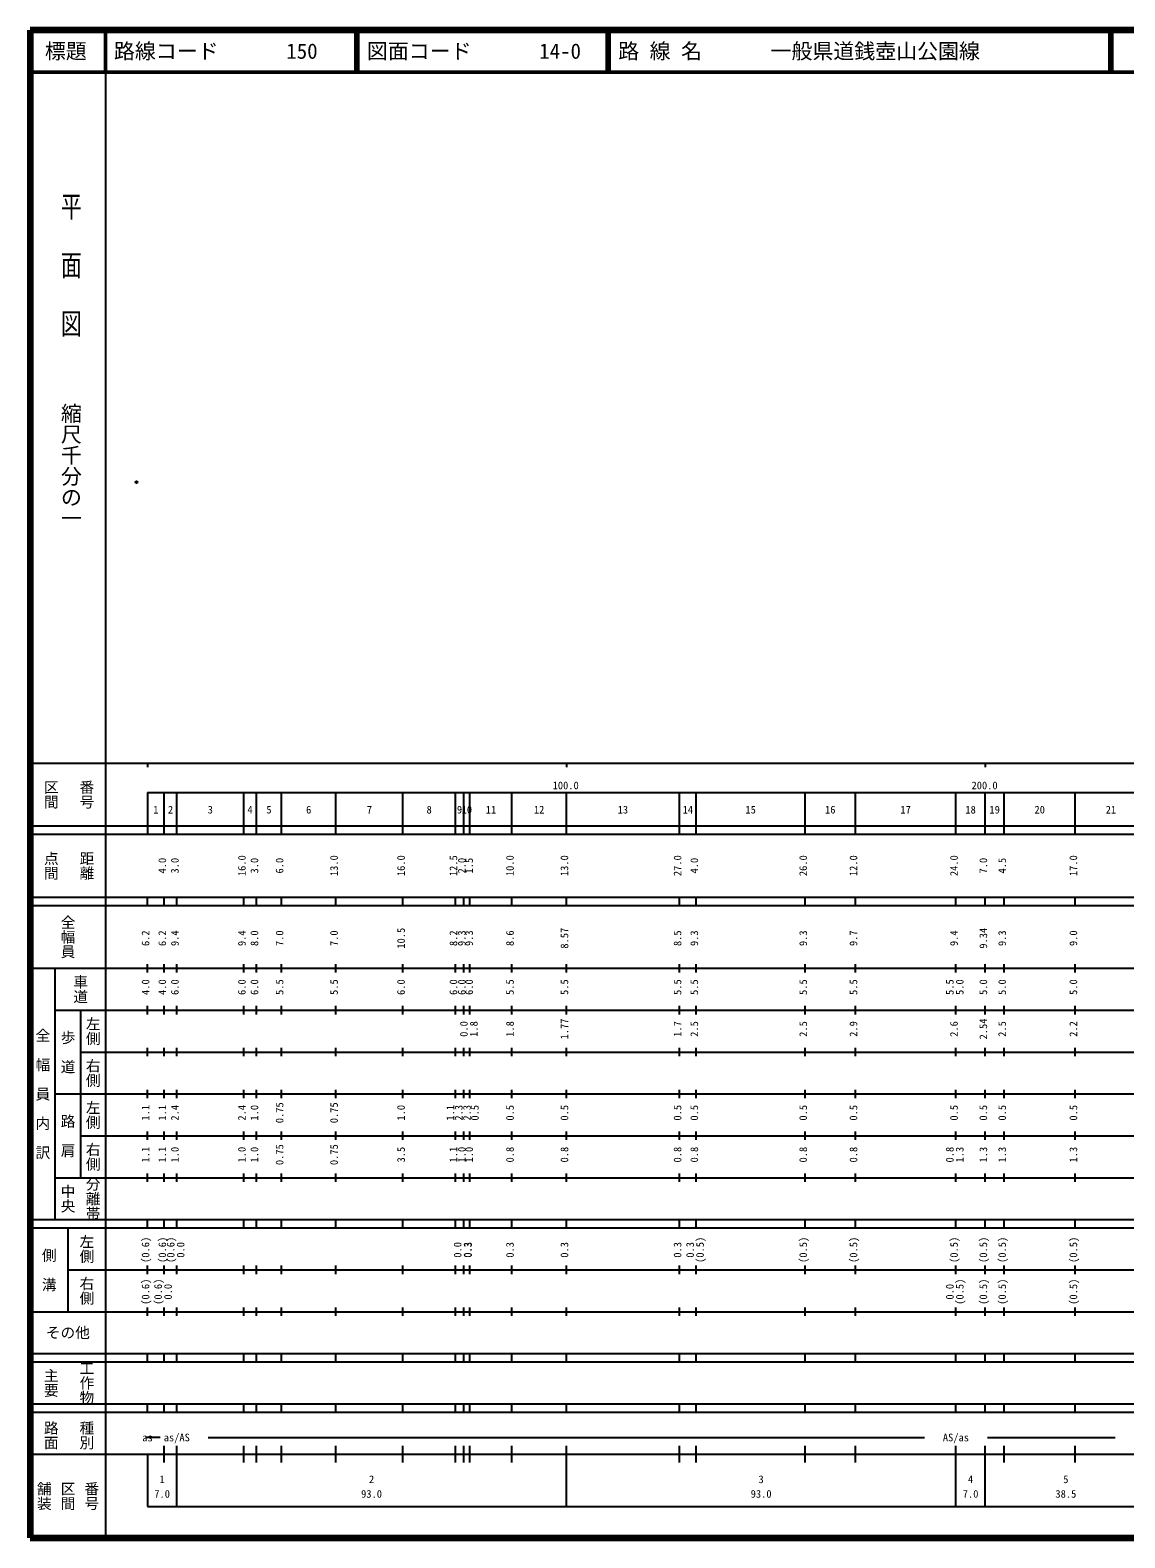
# Model space of a CAD drawing. Units: millimetres on the paper. Extents: x 40 to 680, y 20 to 380.
# Drawn here: x 40 to 301.3, y 20 to 380 of the extents above; entities that cross this region are included whole.
import ezdxf
from ezdxf.enums import TextEntityAlignment as Align

# ---------------------------------------------------------------- set-up
doc = ezdxf.new("R2010")
doc.units = ezdxf.units.MM
doc.header["$PDMODE"] = 32
doc.header["$PDSIZE"] = 0.5
doc.layers.add('M-OTRS', color=6, linetype='Continuous')
doc.layers.add('M-TTL-TXT', color=7, linetype='Continuous')
for name, color, linetype, lineweight in [('M-TTL', 2, 'Continuous', 140), ('M-TTL-BAND', 7, 'Continuous', 25), ('M-TTL-LINE', 7, 'Continuous', 50)]:
    doc.layers.add(name, color=color, linetype=linetype, lineweight=lineweight)
doc.styles.add('@ＭＳ ゴシック', font='')
doc.styles.add('ＭＳ ゴシック', font='')
doc.styles.get('@ＭＳ ゴシック').set_extended_font_data('@MS Gothic')
doc.styles.get('ＭＳ ゴシック').set_extended_font_data('MS Gothic')

msp = doc.modelspace()

# ---------------------------------------------------------------- linework, layer by layer
at = {"layer": 'M-OTRS'}
msp.add_point((65.404, 272.09), dxfattribs=at)
at = {"layer": 'M-TTL'}
for p, q in [((40, 380), (40, 20)), ((680, 380), (40, 380)), ((40, 20), (680, 20))]:
    msp.add_line(p, q, dxfattribs=at)
at = {"layer": 'M-TTL-BAND'}
for p, q in [((58, 370), (58, 20)), ((40, 205), (579, 205)), ((68, 205), (68, 204)), ((168, 205), (168, 204)), ((268, 205), (268, 204)), ((68, 198), (579, 198)), ((68, 198), (68, 188)), ((72, 188), (72, 198)), ((75, 188), (75, 198)), ((91, 188), (91, 198)), ((94, 188), (94, 198)), ((100, 188), (100, 198)), ((113, 188), (113, 198)), ((129, 188), (129, 198)), ((141.5, 188), (141.5, 198)), ((143.5, 188), (143.5, 198)), ((145, 188), (145, 198)), ((155, 188), (155, 198)), ((168, 188), (168, 198)), ((195, 188), (195, 198)), ((199, 188), (199, 198)), ((225, 188), (225, 198)), ((237, 188), (237, 198)), ((261, 188), (261, 198)), ((268, 188), (268, 198)), ((272.5, 188), (272.5, 198)), ((289.5, 188), (289.5, 198)), ((40, 190), (579, 190)), ((40, 188), (579, 188)), ((40, 173), (579, 173)), ((68, 171), (68, 173)), ((72, 171), (72, 173)), ((75, 171), (75, 173)), ((91, 171), (91, 173)), ((94, 171), (94, 173)), ((100, 171), (100, 173)), ((113, 171), (113, 173)), ((129, 171), (129, 173)), ((141.5, 171), (141.5, 173)), ((143.5, 171), (143.5, 173)), ((145, 171), (145, 173)), ((155, 171), (155, 173)), ((168, 171), (168, 173)), ((195, 171), (195, 173)), ((199, 171), (199, 173)), ((225, 171), (225, 173)), ((237, 171), (237, 173)), ((261, 171), (261, 173)), ((268, 171), (268, 173)), ((272.5, 171), (272.5, 173)), ((289.5, 171), (289.5, 173)), ((40, 171), (579, 171)), ((40, 156), (579, 156)), ((46, 96), (46, 156)), ((68, 155), (68, 157)), ((72, 155), (72, 157)), ((75, 155), (75, 157)), ((91, 155), (91, 157)), ((94, 155), (94, 157)), ((100, 155), (100, 157)), ((113, 155), (113, 157)), ((129, 155), (129, 157)), ((141.5, 155), (141.5, 157)), ((143.5, 155), (143.5, 157)), ((145, 155), (145, 157)), ((155, 155), (155, 157)), ((168, 155), (168, 157)), ((195, 155), (195, 157)), ((199, 155), (199, 157)), ((225, 155), (225, 157)), ((237, 155), (237, 157)), ((261, 155), (261, 157)), ((268, 155), (268, 157)), ((272.5, 155), (272.5, 157)), ((289.5, 155), (289.5, 157)), ((46, 146), (579, 146)), ((52, 146), (52, 106)), ((68, 145), (68, 147)), ((72, 145), (72, 147)), ((75, 145), (75, 147)), ((91, 145), (91, 147)), ((94, 145), (94, 147)), ((100, 145), (100, 147)), ((113, 145), (113, 147)), ((129, 145), (129, 147)), ((141.5, 145), (141.5, 147)), ((143.5, 145), (143.5, 147)), ((145, 145), (145, 147)), ((155, 145), (155, 147)), ((168, 145), (168, 147)), ((195, 145), (195, 147)), ((199, 145), (199, 147)), ((225, 145), (225, 147)), ((237, 145), (237, 147)), ((261, 145), (261, 147)), ((268, 145), (268, 147)), ((272.5, 145), (272.5, 147)), ((289.5, 145), (289.5, 147)), ((68, 135), (68, 137)), ((72, 135), (72, 137)), ((75, 135), (75, 137)), ((91, 135), (91, 137)), ((94, 135), (94, 137)), ((100, 135), (100, 137)), ((113, 135), (113, 137)), ((129, 135), (129, 137)), ((141.5, 135), (141.5, 137)), ((143.5, 135), (143.5, 137)), ((145, 135), (145, 137)), ((155, 135), (155, 137)), ((168, 135), (168, 137)), ((195, 135), (195, 137)), ((199, 135), (199, 137)), ((225, 135), (225, 137)), ((237, 135), (237, 137)), ((261, 135), (261, 137)), ((268, 135), (268, 137)), ((272.5, 135), (272.5, 137)), ((289.5, 135), (289.5, 137)), ((52, 136), (579, 136)), ((46, 126), (579, 126)), ((68, 125), (68, 127)), ((72, 125), (72, 127)), ((75, 125), (75, 127)), ((91, 125), (91, 127)), ((94, 125), (94, 127)), ((100, 125), (100, 127)), ((113, 125), (113, 127)), ((129, 125), (129, 127)), ((141.5, 125), (141.5, 127)), ((143.5, 125), (143.5, 127)), ((145, 125), (145, 127)), ((155, 125), (155, 127)), ((168, 125), (168, 127)), ((195, 125), (195, 127)), ((199, 125), (199, 127)), ((225, 125), (225, 127)), ((237, 125), (237, 127)), ((261, 125), (261, 127)), ((268, 125), (268, 127)), ((272.5, 125), (272.5, 127)), ((289.5, 125), (289.5, 127)), ((52, 116), (579, 116)), ((68, 115), (68, 117)), ((72, 115), (72, 117)), ((75, 115), (75, 117)), ((91, 115), (91, 117)), ((94, 115), (94, 117)), ((100, 115), (100, 117)), ((113, 115), (113, 117)), ((129, 115), (129, 117)), ((141.5, 115), (141.5, 117)), ((143.5, 115), (143.5, 117)), ((145, 115), (145, 117)), ((155, 115), (155, 117)), ((168, 115), (168, 117)), ((195, 115), (195, 117)), ((199, 115), (199, 117)), ((225, 115), (225, 117)), ((237, 115), (237, 117)), ((261, 115), (261, 117)), ((268, 115), (268, 117)), ((272.5, 115), (272.5, 117)), ((289.5, 115), (289.5, 117)), ((46, 106), (579, 106)), ((68, 105), (68, 107)), ((72, 105), (72, 107)), ((75, 105), (75, 107)), ((91, 105), (91, 107)), ((94, 105), (94, 107)), ((100, 105), (100, 107)), ((113, 105), (113, 107)), ((129, 105), (129, 107)), ((141.5, 105), (141.5, 107)), ((143.5, 105), (143.5, 107)), ((145, 105), (145, 107)), ((155, 105), (155, 107)), ((168, 105), (168, 107)), ((195, 105), (195, 107)), ((199, 105), (199, 107)), ((225, 105), (225, 107)), ((237, 105), (237, 107)), ((261, 105), (261, 107)), ((268, 105), (268, 107)), ((272.5, 105), (272.5, 107)), ((289.5, 105), (289.5, 107)), ((40, 96), (579, 96)), ((40, 94), (579, 94)), ((49, 94), (49, 74)), ((68, 94), (68, 96)), ((72, 94), (72, 96)), ((75, 94), (75, 96)), ((91, 94), (91, 96)), ((94, 94), (94, 96)), ((100, 94), (100, 96)), ((113, 94), (113, 96)), ((129, 94), (129, 96)), ((141.5, 94), (141.5, 96)), ((143.5, 94), (143.5, 96)), ((145, 94), (145, 96)), ((155, 94), (155, 96)), ((168, 94), (168, 96)), ((195, 94), (195, 96)), ((199, 94), (199, 96)), ((225, 94), (225, 96)), ((237, 94), (237, 96)), ((261, 94), (261, 96)), ((268, 94), (268, 96)), ((272.5, 94), (272.5, 96)), ((289.5, 94), (289.5, 96)), ((49, 84), (579, 84)), ((68, 83), (68, 85)), ((72, 83), (72, 85)), ((75, 83), (75, 85)), ((91, 83), (91, 85)), ((94, 83), (94, 85)), ((100, 83), (100, 85)), ((113, 83), (113, 85)), ((129, 83), (129, 85)), ((141.5, 83), (141.5, 85)), ((143.5, 83), (143.5, 85)), ((145, 83), (145, 85)), ((155, 83), (155, 85)), ((168, 83), (168, 85)), ((195, 83), (195, 85)), ((199, 83), (199, 85)), ((225, 83), (225, 85)), ((237, 83), (237, 85)), ((261, 83), (261, 85)), ((268, 83), (268, 85)), ((272.5, 83), (272.5, 85)), ((289.5, 83), (289.5, 85)), ((40, 74), (579, 74)), ((68, 73), (68, 75)), ((72, 73), (72, 75)), ((75, 73), (75, 75)), ((91, 73), (91, 75)), ((94, 73), (94, 75)), ((100, 73), (100, 75)), ((113, 73), (113, 75)), ((129, 73), (129, 75)), ((141.5, 73), (141.5, 75)), ((143.5, 73), (143.5, 75)), ((145, 73), (145, 75)), ((155, 73), (155, 75)), ((168, 73), (168, 75)), ((195, 73), (195, 75)), ((199, 73), (199, 75)), ((225, 73), (225, 75)), ((237, 73), (237, 75)), ((261, 73), (261, 75)), ((268, 73), (268, 75)), ((272.5, 73), (272.5, 75)), ((289.5, 73), (289.5, 75)), ((40, 64), (579, 64)), ((40, 62), (579, 62)), ((68, 62), (68, 64)), ((72, 62), (72, 64)), ((75, 62), (75, 64)), ((91, 62), (91, 64)), ((94, 62), (94, 64)), ((100, 62), (100, 64)), ((113, 62), (113, 64)), ((129, 62), (129, 64)), ((141.5, 62), (141.5, 64)), ((143.5, 62), (143.5, 64)), ((145, 62), (145, 64)), ((155, 62), (155, 64)), ((168, 62), (168, 64)), ((195, 62), (195, 64)), ((199, 62), (199, 64)), ((225, 62), (225, 64)), ((237, 62), (237, 64)), ((261, 62), (261, 64)), ((268, 62), (268, 64)), ((272.5, 62), (272.5, 64)), ((289.5, 62), (289.5, 64)), ((40, 52), (579, 52)), ((68, 50), (68, 52)), ((72, 50), (72, 52)), ((75, 50), (75, 52)), ((91, 50), (91, 52)), ((94, 50), (94, 52)), ((100, 50), (100, 52)), ((113, 50), (113, 52)), ((129, 50), (129, 52)), ((141.5, 50), (141.5, 52)), ((143.5, 50), (143.5, 52)), ((145, 50), (145, 52)), ((155, 50), (155, 52)), ((168, 50), (168, 52)), ((195, 50), (195, 52)), ((199, 50), (199, 52)), ((225, 50), (225, 52)), ((237, 50), (237, 52)), ((261, 50), (261, 52)), ((268, 50), (268, 52)), ((272.5, 50), (272.5, 52)), ((289.5, 50), (289.5, 52)), ((40, 50), (579, 50)), ((71, 44), (67.5, 44)), ((82.5, 44), (253.5, 44)), ((268.5, 44), (299, 44)), ((40, 40), (579, 40)), ((68, 40), (68, 27.5)), ((72, 38), (72, 42)), ((75, 27.5), (75, 42)), ((91, 38), (91, 42)), ((94, 38), (94, 42)), ((100, 38), (100, 42)), ((113, 38), (113, 42)), ((129, 38), (129, 42)), ((141.5, 38), (141.5, 42)), ((143.5, 38), (143.5, 42)), ((145, 38), (145, 42)), ((155, 38), (155, 42)), ((168, 27.5), (168, 42)), ((195, 38), (195, 42)), ((199, 38), (199, 42)), ((225, 38), (225, 42)), ((237, 38), (237, 42)), ((261, 27.5), (261, 42)), ((268, 27.5), (268, 42)), ((272.5, 38), (272.5, 42)), ((289.5, 38), (289.5, 42)), ((68, 27.5), (579, 27.5))]:
    msp.add_line(p, q, dxfattribs=at)
at = {"layer": 'M-TTL-LINE'}
for p, q in [((58, 380), (58, 370)), ((117.75, 380), (117.75, 370)), ((118.25, 380), (118.25, 370)), ((177.75, 380), (177.75, 370)), ((178.25, 380), (178.25, 370)), ((297.75, 380), (297.75, 370)), ((298.25, 380), (298.25, 370)), ((40, 370), (680, 370))]:
    msp.add_line(p, q, dxfattribs=at)

# ---------------------------------------------------------------- texts
at = {"layer": 'M-TTL-BAND', "style": '@ＭＳ ゴシック', "width": 1.4}
msp.add_text('平  面  図', height=3.666, rotation=270, dxfattribs=at).set_placement((49.777, 306.475), align=Align.MIDDLE_RIGHT)
at = {"layer": 'M-TTL-BAND', "style": '@ＭＳ ゴシック'}
msp.add_text('縮尺千分の一', height=3.666, rotation=270, dxfattribs=at).set_placement((49.777, 261.03), align=Align.MIDDLE_RIGHT)
for s, p in [('区間', (45, 197.5)), ('番号', (53.5, 197.5)), ('点間', (45, 180.5)), ('距離', (53.5, 180.5)), ('全幅員', (49, 163.5)), ('車道', (52, 151)), ('左側', (55, 141)), ('全\u3000幅\u3000員\u3000内\u3000訳', (43, 126)), ('歩\u3000道', (49, 136)), ('右側', (55, 131)), ('左側', (55, 121)), ('路\u3000肩', (49, 116)), ('右側', (55, 111)), ('分離帯', (55, 101)), ('中央', (49, 101)), ('左側', (53.5, 89)), ('側\u3000溝', (44.5, 84)), ('右側', (53.5, 79)), ('工作物', (53.5, 57)), ('主要', (45, 57)), ('路面', (45, 44.5)), ('種別', (53.5, 44.5)), ('舗装', (43.333, 30)), ('区間', (49, 30)), ('番号', (54.667, 30))]:
    msp.add_text(s, height=2.566, rotation=270, dxfattribs=at).set_placement(p, align=Align.MIDDLE_CENTER)
at = {"layer": 'M-TTL-BAND', "style": 'ＭＳ ゴシック'}
for s, p in [('100.0', (167.844, 198.195)), ('200.0', (267.844, 198.195)), ('1', (70, 192.405)), ('2', (73.5, 192.405)), ('3', (83, 192.405)), ('4', (92.5, 192.405)), ('5', (97, 192.405)), ('6', (106.5, 192.405)), ('7', (121, 192.405)), ('8', (135.25, 192.405)), ('9', (142.5, 192.405)), ('10', (144.25, 192.405)), ('11', (150, 192.405)), ('12', (161.5, 192.405)), ('13', (181.5, 192.405)), ('14', (197, 192.405)), ('15', (212, 192.405)), ('16', (231, 192.405)), ('17', (249, 192.405)), ('18', (264.5, 192.405)), ('19', (270.25, 192.405)), ('20', (281, 192.405)), ('21', (298, 192.405)), ('as', (68, 42.5)), ('as/AS', (75, 42.5)), ('AS/as', (261, 42.5)), ('1', (71.5, 32.523)), ('2', (121.5, 32.523)), ('3', (214.5, 32.523)), ('4', (264.5, 32.523)), ('5', (287.25, 32.523)), ('7.0', (71.5, 29.033)), ('93.0', (121.5, 29.033)), ('93.0', (214.5, 29.033)), ('7.0', (264.5, 29.033)), ('38.5', (287.25, 29.033))]:
    msp.add_text(s, height=1.833, dxfattribs=at).set_placement(p, align=Align.BOTTOM_CENTER)
for s, p in [('4.0', (73, 180.5)), ('3.0', (76, 180.5)), ('16.0', (92, 180.5)), ('3.0', (95, 180.5)), ('6.0', (101, 180.5)), ('13.0', (114, 180.5)), ('16.0', (130, 180.5)), ('12.5', (142.5, 180.5)), ('2.0', (144.5, 180.5)), ('1.5', (146.243, 180.5)), ('10.0', (156, 180.5)), ('13.0', (169, 180.5)), ('27.0', (196, 180.5)), ('4.0', (200, 180.5)), ('26.0', (226, 180.5)), ('12.0', (238, 180.5)), ('24.0', (262, 180.5)), ('7.0', (269, 180.5)), ('4.5', (273.5, 180.5)), ('17.0', (290.5, 180.5)), ('6.2', (69, 163.174)), ('6.2', (73, 163.174)), ('9.4', (76, 163.174)), ('9.4', (92, 163.174)), ('8.0', (95, 163.174)), ('7.0', (101, 163.174)), ('7.0', (114, 163.174)), ('10.5', (130, 163.174)), ('8.2', (142.5, 163.174)), ('9.3', (144.5, 163.174)), ('9.3', (146.243, 163.174)), ('8.6', (156, 163.174)), ('8.57', (169, 163.174)), ('8.5', (196, 163.174)), ('9.3', (200, 163.174)), ('9.3', (226, 163.174)), ('9.7', (238, 163.174)), ('9.4', (262, 163.174)), ('9.34', (269, 163.174)), ('9.3', (273.5, 163.174)), ('9.0', (290.5, 163.174)), ('4.0', (69, 151.5)), ('4.0', (73, 151.5)), ('6.0', (76, 151.5)), ('6.0', (92, 151.5)), ('6.0', (95, 151.5)), ('5.5', (101, 151.5)), ('5.5', (114, 151.5)), ('6.0', (130, 151.5)), ('6.0', (142.5, 151.5)), ('6.0', (144.5, 151.5)), ('6.0', (146.243, 151.5)), ('5.5', (156, 151.5)), ('5.5', (169, 151.5)), ('5.5', (196, 151.5)), ('5.5', (200, 151.5)), ('5.5', (226, 151.5)), ('5.5', (238, 151.5)), ('5.5', (261, 151.5)), ('5.0', (263.37, 151.5)), ('5.0', (269, 151.5)), ('5.0', (273.5, 151.5)), ('5.0', (290.5, 151.5)), ('0.0', (145, 141.5)), ('1.8', (147.37, 141.5)), ('1.8', (156, 141.5)), ('1.77', (169, 141.5)), ('1.7', (196, 141.5)), ('2.5', (200, 141.5)), ('2.5', (226, 141.5)), ('2.9', (238, 141.5)), ('2.6', (262, 141.5)), ('2.54', (269, 141.5)), ('2.5', (273.5, 141.5)), ('2.2', (290.5, 141.5)), ('1.1', (69, 121.5)), ('1.1', (73, 121.5)), ('2.4', (76, 121.5)), ('2.4', (92, 121.5)), ('1.0', (95, 121.5)), ('0.75', (101, 121.5)), ('0.75', (114, 121.5)), ('1.0', (130, 121.5)), ('1.1', (141.772, 121.5)), ('2.3', (143.772, 121.5)), ('2.3', (145.728, 121.5)), ('0.5', (147.613, 121.5)), ('0.5', (156, 121.5)), ('0.5', (169, 121.5)), ('0.5', (196, 121.5)), ('0.5', (200, 121.5)), ('0.5', (226, 121.5)), ('0.5', (238, 121.5)), ('0.5', (262, 121.5)), ('0.5', (269, 121.5)), ('0.5', (273.5, 121.5)), ('0.5', (290.5, 121.5)), ('1.1', (69, 111.5)), ('1.1', (73, 111.5)), ('1.0', (76, 111.5)), ('1.0', (92, 111.5)), ('1.0', (95, 111.5)), ('0.75', (101, 111.5)), ('0.75', (114, 111.5)), ('3.5', (130, 111.5)), ('1.1', (142.5, 111.5)), ('1.0', (144.5, 111.5)), ('1.0', (146.243, 111.5)), ('0.8', (156, 111.5)), ('0.8', (169, 111.5)), ('0.8', (196, 111.5)), ('0.8', (200, 111.5)), ('0.8', (226, 111.5)), ('0.8', (238, 111.5)), ('0.8', (261, 111.5)), ('1.3', (263.37, 111.5)), ('1.3', (269, 111.5)), ('1.3', (273.5, 111.5)), ('1.3', (290.5, 111.5)), ('(0.6)', (69, 88.764)), ('(0.6)', (73, 88.764)), ('(0.6)', (75, 88.764)), ('0.0', (77.37, 88.764)), ('0.0', (143.5, 88.764)), ('0.3', (145.87, 88.764)), ('0.3', (146, 88.764)), ('0.3', (156, 88.764)), ('0.3', (169, 88.764)), ('0.3', (196, 88.764)), ('0.3', (199, 88.764)), ('(0.5)', (201.37, 88.764)), ('(0.5)', (226, 88.764)), ('(0.5)', (238, 88.764)), ('(0.5)', (262, 88.764)), ('(0.5)', (269, 88.764)), ('(0.5)', (273.5, 88.764)), ('(0.5)', (290.5, 88.764)), ('(0.6)', (69, 78.764)), ('(0.6)', (72, 78.764)), ('0.0', (74.37, 78.764)), ('0.0', (261, 78.764)), ('(0.5)', (263.37, 78.764)), ('(0.5)', (269, 78.764)), ('(0.5)', (273.5, 78.764)), ('(0.5)', (290.5, 78.764))]:
    msp.add_text(s, height=1.833, rotation=90, dxfattribs=at).set_placement(p, align=Align.BOTTOM_CENTER)
msp.add_text('その他', height=2.566, dxfattribs=at).set_placement((49, 69), align=Align.MIDDLE_CENTER)
at = {"layer": 'M-TTL-TXT', "style": 'ＭＳ ゴシック'}
msp.add_text('標題', height=3.666, dxfattribs=at).set_placement((48.5, 375), align=Align.MIDDLE_CENTER)
for s, p in [('路線コード', (60, 375)), ('150', (101.142, 375)), ('図面コード', (120.38, 375)), ('14-0', (161.521, 375)), ('路 線 名', (180.38, 375)), ('一般県道銭壺山公園線', (216.734, 375))]:
    msp.add_text(s, height=3.666, dxfattribs=at).set_placement(p, align=Align.MIDDLE_LEFT)

doc.saveas('drawing.dxf')
